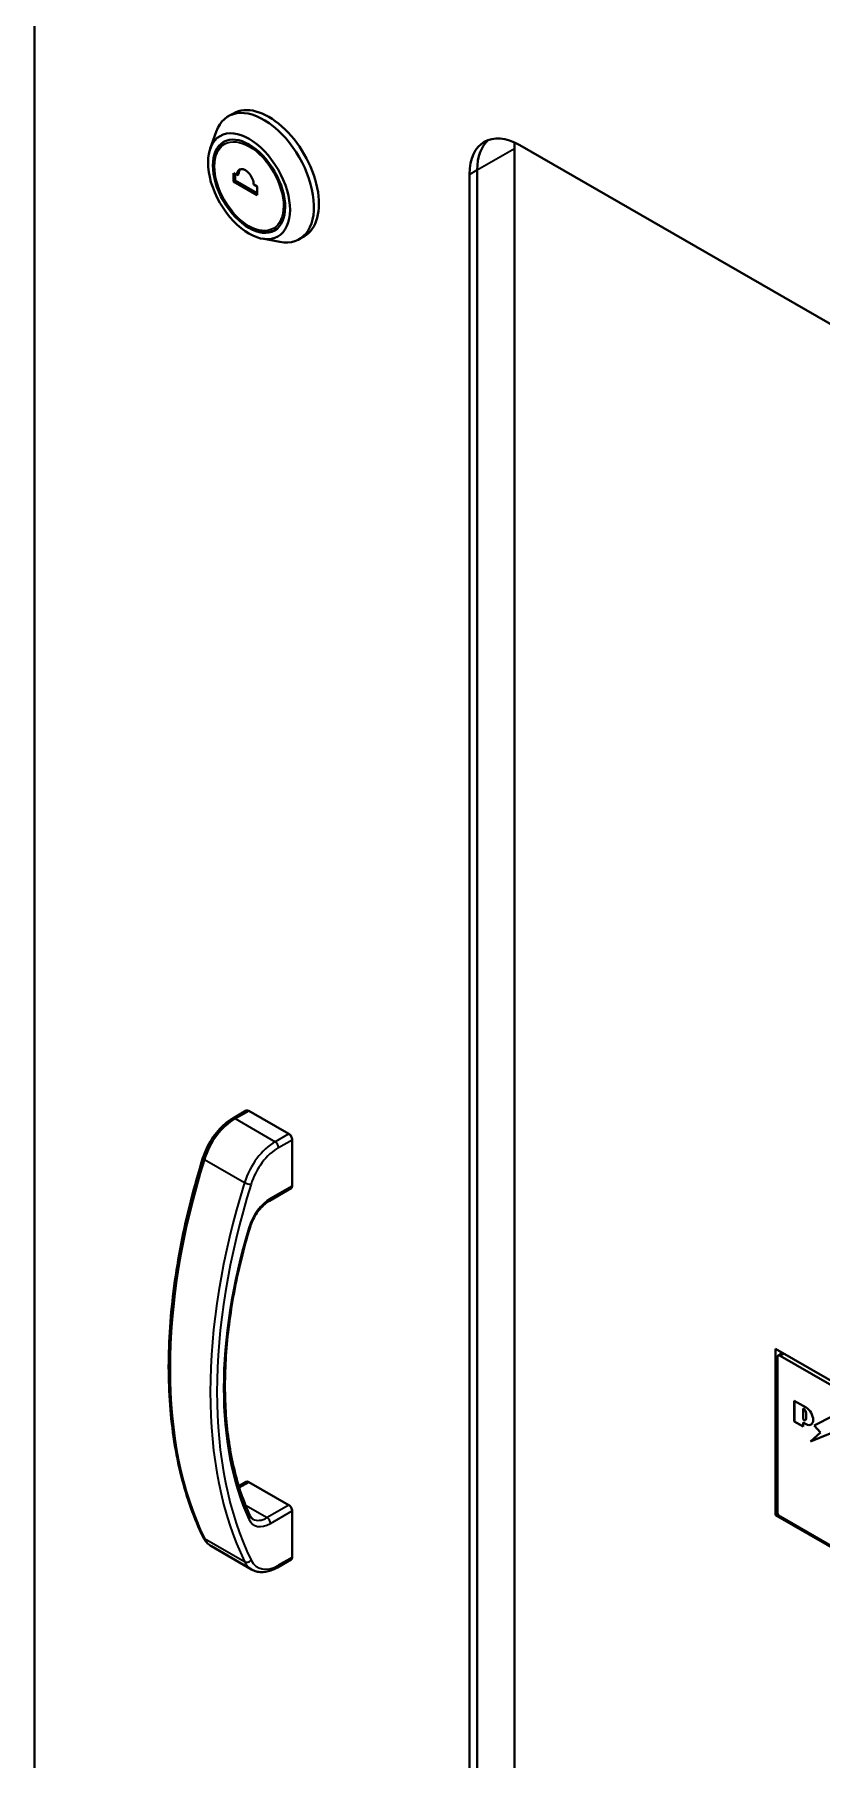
# Model space of a CAD drawing. Header units: millimetres. Extents: x 0 to 4752, y 0 to 3360.
# Drawn here: x 3631.9 to 3764.9, y 2554.1 to 2845.9 of the extents above; entities that cross this region are included whole.
import ezdxf

# ---------------------------------------------------------------- set-up
doc = ezdxf.new("R2010")
doc.units = ezdxf.units.MM
doc.header["$LTSCALE"] = 8
doc.layers.add('가시적인 것(ISO)', color=3, linetype='Continuous', lineweight=40)
doc.layers.add('가시적인 좁은 것(ISO)', color=3, linetype='Continuous', lineweight=35)

msp = doc.modelspace()

# ---------------------------------------------------------------- linework, layer by layer
at = {"layer": '가시적인 것(ISO)'}
for p, q in [((3631.868, 2939.771), (3631.868, 2357.678)), ((3665.477, 2832.532), (3664.629, 2832.043)), ((3661.569, 2826.574), (3662.586, 2829.435)), ((3713.892, 2827.133), (4002.392, 2660.997)), ((3712.987, 2394.909), (3712.987, 2826.574)), ((3665.526, 2822.429), (3665.526, 2820.99)), ((3666.092, 2822.103), (3665.526, 2822.429)), ((3665.526, 2820.99), (3665.809, 2821.153)), ((3665.809, 2822.266), (3665.809, 2821.153)), ((3665.809, 2821.153), (3669.486, 2819.035)), ((3666.092, 2822.103), (3666.374, 2822.266)), ((3705.407, 2390.544), (3705.407, 2822.209)), ((3706.708, 2822.958), (3706.708, 2391.293)), ((3706.708, 2391.293), (3706.708, 2822.958)), ((3665.526, 2820.99), (3669.486, 2818.71)), ((3669.486, 2820.149), (3668.92, 2820.474)), ((3669.486, 2818.71), (3669.486, 2820.149)), ((3670.339, 2811.344), (3673.324, 2810.787)), ((3677.454, 2811.734), (3676.605, 2811.245)), ((3665.374, 2662.564), (3667.672, 2663.887)), ((3668.071, 2663.848), (3674.86, 2659.939)), ((3675.425, 2651.111), (3675.425, 2658.959)), ((3671.586, 2648.628), (3675.259, 2650.743)), ((3757.11, 2595.47), (3757.11, 2623.593)), ((3757.11, 2623.593), (3974.334, 2498.503)), ((3757.586, 2622.449), (3758.342, 2622.884)), ((3758.015, 2623.072), (3758.015, 2622.696)), ((3757.453, 2622.155), (3757.453, 2595.993)), ((3972.979, 2498.565), (3757.905, 2622.417)), ((3760.304, 2611.307), (3760.304, 2614.805)), ((3760.304, 2614.805), (3762.285, 2613.664)), ((3760.309, 2611.31), (3760.309, 2614.801)), ((3760.304, 2611.307), (3760.309, 2611.31)), ((3761.816, 2610.436), (3760.304, 2611.307)), ((3761.816, 2610.442), (3760.309, 2611.31)), ((3761.816, 2613.47), (3761.822, 2613.473)), ((3761.893, 2613.426), (3761.816, 2613.47)), ((3761.816, 2613.47), (3761.816, 2611.616)), ((3761.816, 2611.616), (3761.893, 2611.572)), ((3761.816, 2611.131), (3761.822, 2611.134)), ((3761.816, 2611.131), (3761.816, 2610.436)), ((3762.285, 2610.861), (3761.816, 2611.131)), ((3761.899, 2613.429), (3761.822, 2613.473)), ((3762.29, 2610.865), (3761.822, 2611.134)), ((3762.176, 2611.544), (3762.182, 2611.547)), ((3762.294, 2611.804), (3762.294, 2612.731)), ((3762.3, 2611.808), (3762.3, 2612.735)), ((3763.66, 2610.595), (3766.88, 2612.274)), ((3763.017, 2607.934), (3764.709, 2609.429)), ((3766.367, 2609.293), (3763.017, 2607.934)), ((3763.022, 2607.937), (3764.714, 2609.433)), ((3766.367, 2609.293), (3763.022, 2607.937)), ((3764.709, 2609.429), (3763.66, 2610.595)), ((3764.714, 2609.433), (3763.666, 2610.598)), ((3764.709, 2609.429), (3764.714, 2609.433)), ((3763.017, 2607.934), (3763.022, 2607.937)), ((3666.395, 2600.364), (3667.672, 2601.1)), ((3668.071, 2601.061), (3674.86, 2597.151)), ((3675.425, 2588.323), (3675.425, 2596.172)), ((3757.11, 2595.47), (3757.512, 2595.701)), ((3846.761, 2543.844), (3757.11, 2595.47)), ((3757.905, 2595.209), (3846.513, 2544.183)), ((3661.781, 2590.188), (3668.569, 2586.279)), ((3672.961, 2586.632), (3675.259, 2587.956))]:
    msp.add_line(p, q, dxfattribs=at)
for centre, major_axis, start_param, end_param in [((3670.617, 2821.644), (5.988, -10.399), 5.8244712, 9.8834921), ((3671.466, 2822.133), (5.988, -10.399), 0, 3.1415927), ((3713.892, 2817.322), (-5.988, 10.399), 5.4997209, 7.0705172), ((3715.193, 2818.071), (-5.988, 10.399), 0.1084263, 0.7873319), ((3715.193, 2818.071), (-5.988, 10.399), 0.1084263, 0.7873319), ((3721.472, 2821.687), (5.988, -10.399), 3.8237436, 3.9289245), ((3667.506, 2821.289), (-0.998, 1.733), 3.9289245, 7.0705172), ((3667.789, 2821.452), (-0.998, 1.733), 0.1416216, 0.7873319), ((3668.071, 2663.194), (-0.399, 0.693), 5.4997209, 6.2831853), ((3674.86, 2659.285), (-0.399, 0.693), 3.9289245, 5.4997209), ((3674.86, 2651.437), (0.399, -0.693), 0, 0.7873319), ((3757.905, 2621.894), (-0.319, 0.555), 5.4997209, 7.0705172), ((3761.893, 2612.962), (-0.283, 0.491), 3.9289245, 5.4997209), ((3761.893, 2612.035), (0.283, -0.491), 5.4997209, 7.0705172), ((3761.899, 2612.966), (-0.283, 0.491), 3.9289245, 5.4997209), ((3761.899, 2612.038), (0.283, -0.491), 0, 0.7873319), ((3762.285, 2612.263), (0.855, -1.485), 5.4997209, 8.6413135), ((3762.29, 2612.266), (0.855, -1.485), 5.4997209, 6.2798913), ((3668.071, 2600.406), (-0.399, 0.693), 5.4997209, 6.2831853), ((3674.86, 2596.497), (-0.399, 0.693), 3.9289245, 5.4997209), ((3757.905, 2595.733), (0.319, -0.555), 3.9289245, 5.4997209), ((3674.86, 2588.649), (0.399, -0.693), 0, 0.7873319)]:
    msp.add_ellipse(centre, major_axis=major_axis, ratio=0.5780931, start_param=start_param, end_param=end_param, dxfattribs=at)
for major_axis in [(-4.891, 8.493), (-4.312, 7.487)]:
    msp.add_ellipse((3668.128, 2820.211), major_axis=major_axis, ratio=0.5780931, dxfattribs=at)
for points, knots in [([(3663.957, 2827.774), (3663.555, 2827.514), (3663.213, 2827.16), (3662.625, 2826.236), (3662.407, 2825.64), (3662.165, 2824.281), (3662.152, 2823.51), (3662.338, 2821.889), (3662.539, 2821.038), (3663.131, 2819.346), (3663.521, 2818.506), (3664.451, 2816.916), (3664.991, 2816.167), (3666.168, 2814.832), (3666.806, 2814.247), (3668.122, 2813.301), (3668.8, 2812.941), (3670.131, 2812.494), (3670.785, 2812.405), (3671.815, 2812.51), (3672.214, 2812.623), (3672.576, 2812.807)], [5.5264354, 5.5264354, 5.5264354, 5.5264354, 5.7894553, 5.7894553, 6.0986803, 6.0986803, 6.4243433, 6.4243433, 6.7520753, 6.7520753, 7.0785217, 7.0785217, 7.4044179, 7.4044179, 7.7309448, 7.7309448, 8.0587353, 8.0587353, 8.3837828, 8.3837828, 8.6068641, 8.6068641, 8.6068641, 8.6068641]), ([(3660.347, 2655.902), (3660.517, 2656.446), (3660.73, 2656.99), (3661.233, 2658.054), (3661.523, 2658.573), (3662.166, 2659.562), (3662.519, 2660.032), (3663.272, 2660.9), (3663.672, 2661.298), (3664.503, 2662.004), (3664.935, 2662.311), (3665.374, 2662.564)], [5.1258236, 5.1258236, 5.1258236, 5.1258236, 5.357296, 5.357296, 5.5887683, 5.5887683, 5.8202406, 5.8202406, 6.051713, 6.051713, 6.2831853, 6.2831853, 6.2831853, 6.2831853]), ([(3660.391, 2591.722), (3658.849, 2594.898), (3657.601, 2598.383), (3655.724, 2605.871), (3655.094, 2609.875), (3654.465, 2618.295), (3654.465, 2622.71), (3655.093, 2631.835), (3655.721, 2636.545), (3657.586, 2646.131), (3658.823, 2651.007), (3660.347, 2655.902)], [4.29895433, 4.29895433, 4.29895433, 4.29895433, 4.46432819, 4.46432819, 4.62970205, 4.62970205, 4.79507591, 4.79507591, 4.96044977, 4.96044977, 5.12582363, 5.12582363, 5.12582363, 5.12582363]), ([(3668.299, 2644.172), (3668.407, 2644.534), (3668.546, 2644.902), (3668.881, 2645.625), (3669.077, 2645.981), (3669.51, 2646.657), (3669.748, 2646.977), (3670.251, 2647.562), (3670.515, 2647.827), (3671.052, 2648.284), (3671.323, 2648.477), (3671.586, 2648.628)], [5.1075805, 5.1075805, 5.1075805, 5.1075805, 5.3427015, 5.3427015, 5.5778224, 5.5778224, 5.8129434, 5.8129434, 6.0480644, 6.0480644, 6.2831853, 6.2831853, 6.2831853, 6.2831853]), ([(3668.26, 2595.425), (3667.16, 2597.841), (3666.266, 2600.485), (3664.917, 2606.163), (3664.462, 2609.198), (3664.006, 2615.581), (3664.006, 2618.929), (3664.463, 2625.855), (3664.919, 2629.432), (3666.279, 2636.723), (3667.183, 2640.437), (3668.299, 2644.172)], [4.31719743, 4.31719743, 4.31719743, 4.31719743, 4.47527405, 4.47527405, 4.63335067, 4.63335067, 4.79142729, 4.79142729, 4.94950391, 4.94950391, 5.10758053, 5.10758053, 5.10758053, 5.10758053]), ([(3668.791, 2594.801), (3668.749, 2594.825), (3668.709, 2594.852), (3668.631, 2594.913), (3668.593, 2594.946), (3668.52, 2595.02), (3668.484, 2595.061), (3668.415, 2595.15), (3668.382, 2595.199), (3668.319, 2595.306), (3668.289, 2595.363), (3668.26, 2595.425)], [3.92505711, 3.92505711, 3.92505711, 3.92505711, 4.00348517, 4.00348517, 4.08191324, 4.08191324, 4.1603413, 4.1603413, 4.23876937, 4.23876937, 4.31719743, 4.31719743, 4.31719743, 4.31719743]), ([(3661.781, 2590.188), (3661.661, 2590.257), (3661.546, 2590.334), (3661.326, 2590.502), (3661.221, 2590.593), (3661.022, 2590.788), (3660.929, 2590.892), (3660.755, 2591.111), (3660.673, 2591.227), (3660.523, 2591.467), (3660.454, 2591.592), (3660.391, 2591.722)], [3.92505711, 3.92505711, 3.92505711, 3.92505711, 3.99983655, 3.99983655, 4.074616, 4.074616, 4.14939544, 4.14939544, 4.22417488, 4.22417488, 4.29895433, 4.29895433, 4.29895433, 4.29895433]), ([(3668.569, 2586.279), (3668.82, 2586.135), (3669.091, 2586.024), (3669.655, 2585.877), (3669.948, 2585.839), (3670.544, 2585.833), (3670.846, 2585.863), (3671.453, 2585.985), (3671.757, 2586.077), (3672.362, 2586.314), (3672.663, 2586.461), (3672.961, 2586.632)], [2.3581282, 2.3581282, 2.3581282, 2.3581282, 2.51482109, 2.51482109, 2.67151398, 2.67151398, 2.82820687, 2.82820687, 2.98489976, 2.98489976, 3.14159265, 3.14159265, 3.14159265, 3.14159265])]:
    msp.add_open_spline(points, degree=3, knots=knots, dxfattribs=at)
at = {"layer": '가시적인 좁은 것(ISO)'}
for p, q in [((3706.708, 2822.958), (3712.987, 2826.574)), ((3705.407, 2822.209), (3706.708, 2822.958)), ((3665.773, 2662.525), (3668.071, 2663.848)), ((3665.773, 2662.525), (3672.561, 2658.616)), ((3674.86, 2659.939), (3672.561, 2658.616)), ((3673.127, 2657.636), (3675.425, 2658.959)), ((3660.593, 2655.629), (3667.381, 2651.72)), ((3675.425, 2651.111), (3671.753, 2648.996)), ((3757.905, 2622.417), (3758.529, 2622.777)), ((3761.893, 2613.426), (3761.899, 2613.429)), ((3762.294, 2612.731), (3762.3, 2612.735)), ((3762.294, 2611.804), (3762.3, 2611.808)), ((3762.285, 2610.861), (3762.29, 2610.865)), ((3666.466, 2600.136), (3668.071, 2601.061)), ((3667.528, 2597.144), (3671.187, 2595.036)), ((3674.86, 2597.151), (3671.187, 2595.036)), ((3671.753, 2594.057), (3675.425, 2596.172)), ((3660.593, 2591.51), (3667.381, 2587.601)), ((3675.425, 2588.323), (3673.127, 2587))]:
    msp.add_line(p, q, dxfattribs=at)
msp.add_ellipse((3668.128, 2820.211), major_axis=(-4.112, 7.141), ratio=0.5780931, dxfattribs=at)
for centre, major_axis, ratio, start_param, end_param in [((3665.773, 2655.984), (3.992, 6.933), 0.5780931, 0.7834645, 1.9408261), ((3665.773, 2661.871), (-0.399, 0.693), 0.5780931, 5.4997209, 6.2831853), ((3672.561, 2652.075), (-3.992, -6.933), 0.5780931, 3.9250571, 5.0824188), ((3672.561, 2657.962), (0.399, -0.693), 0.5780931, 0.7873319, 2.3581282), ((3723.796, 2659.966), (-48.709, -84.584), 0.5780931, 5.0824188, 5.9092881), ((3661.111, 2655.664), (-0.764, 0.238), 0.2950903, 0, 0.9209856), ((3673.127, 2651.749), (3.593, 6.239), 0.5780931, 0.7834645, 1.9408261), ((3730.584, 2656.057), (-48.709, -84.584), 0.5780931, 5.0824188, 5.9092881), ((3731.15, 2655.731), (-48.31, -83.891), 0.5780931, 5.0824188, 5.9092881), ((3667.899, 2651.755), (0.764, -0.238), 0.2950903, 4.0625782, 5.6333746), ((3671.753, 2644.418), (-2.795, -4.853), 0.5780931, 3.9250571, 5.1006619), ((3671.187, 2649.322), (0.399, -0.693), 0.5780931, 0, 0.7873319), ((3719.217, 2648.859), (-39.089, -67.88), 0.5780931, 5.1006619, 5.891045), ((3667.532, 2644.401), (0.767, -0.229), 0.3089187, 5.6298696, 6.2831853), ((3667.532, 2595.094), (0.728, 0.332), 0.7540331, 5.2070761, 6.2831853), ((3671.753, 2598.635), (-2.795, -4.853), 0.5780931, 5.891045, 7.0666498), ((3671.187, 2598.961), (-2.395, -4.16), 0.5780931, 0, 0.7834645), ((3671.187, 2594.382), (0.399, -0.693), 0.5780931, 0.7873319, 2.3581282), ((3661.111, 2592.071), (-0.72, -0.349), 0.7595962, 0, 0.4760023), ((3665.773, 2597.121), (-3.992, -6.933), 0.5780931, 5.9092881, 6.2831853), ((3667.899, 2588.162), (0.72, 0.349), 0.7595962, 3.6175949, 5.1883913), ((3673.127, 2592.886), (-3.593, -6.239), 0.5780931, 5.9092881, 7.0666498), ((3672.561, 2593.212), (-3.992, -6.933), 0.5780931, 5.9092881, 6.2831853), ((3672.561, 2587.325), (0.399, -0.693), 0.5780931, 0, 0.7873319)]:
    msp.add_ellipse(centre, major_axis=major_axis, ratio=ratio, start_param=start_param, end_param=end_param, dxfattribs=at)

doc.saveas('drawing.dxf')
